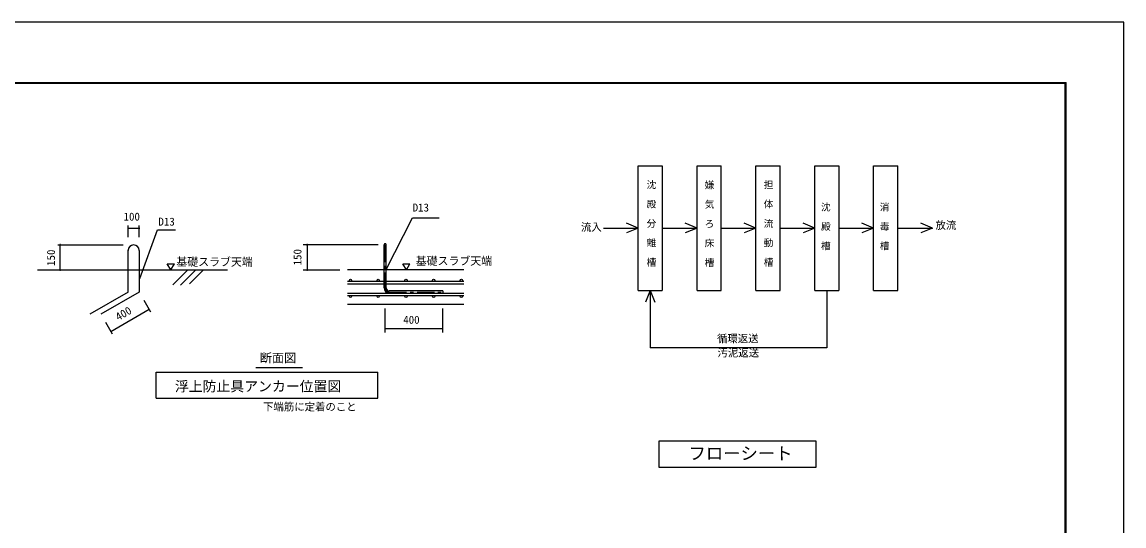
# Model space of a CAD drawing. Units: millimetres, scale not verified. Extents: x -14850 to 14850, y -10500 to 10500.
# Drawn here: x -1049 to 14850, y 3224 to 10500 of the extents above; entities that cross this region are included whole.
import ezdxf
from ezdxf.enums import TextEntityAlignment as Align

# ---------------------------------------------------------------- set-up
doc = ezdxf.new("R2010")
doc.units = ezdxf.units.MM
doc.header["$LTSCALE"] = 50
doc.linetypes.add('CHAIN1', pattern=[8, 5, -1, 1, -1])
for name, color, linetype, lineweight in [('0-0_機器', 3, 'Continuous', 25), ('0-4_文字', 5, 'Continuous', 25), ('0-7_図面枠', 7, 'Continuous', 25), ('0-8_Axis_waku', 7, 'Continuous', 25)]:
    doc.layers.add(name, color=color, linetype=linetype, lineweight=lineweight)
doc.styles.add('@ＭＳ ゴシック', font='')
doc.styles.add('ＭＳ ゴシック', font='')
doc.styles.get('@ＭＳ ゴシック').set_extended_font_data('@MS Gothic')
doc.styles.get('ＭＳ ゴシック').set_extended_font_data('MS Gothic')

msp = doc.modelspace()

# ---------------------------------------------------------------- linework, layer by layer
at = {"layer": '0-0_機器', "color": 7}
for p, q in [((7840.01, 8425.26), (8187.88, 8425.26)), ((7840.01, 6625.25), (7840.01, 8425.26)), ((8190, 6625.25), (8190, 8425.26)), ((8690, 6625.25), (8690, 8425.26)), ((8690, 8425.26), (9039.99, 8425.26)), ((9539.99, 8425.26), (9887.85, 8425.26)), ((9539.99, 6625.25), (9539.99, 8425.26)), ((9889.98, 6625.25), (9889.98, 8425.26)), ((10389.97, 8425.26), (10737.83, 8425.26)), ((10389.97, 6625.25), (10389.97, 8425.26)), ((10739.96, 6625.25), (10739.96, 8425.26)), ((11238.47, 8425.26), (11586.33, 8425.26)), ((11238.47, 6625.25), (11238.47, 8425.26)), ((11588.45, 6625.25), (11588.45, 8425.26)), ((7340.02, 7525.25), (7840.01, 7525.25)), ((7840.01, 7525.25), (7670.36, 7593.94)), ((7840.01, 7525.25), (7670.36, 7456.56)), ((8190, 7525.25), (8690, 7525.25)), ((8690, 7525.25), (8520.35, 7593.94)), ((8690, 7525.25), (8520.35, 7456.56)), ((9039.99, 7525.25), (9539.99, 7525.25)), ((9539.99, 7525.25), (9370.33, 7593.94)), ((9539.99, 7525.25), (9370.33, 7456.56)), ((9889.98, 7525.25), (10389.97, 7525.25)), ((10389.97, 7525.25), (10220.32, 7593.94)), ((10389.97, 7525.25), (10220.32, 7456.56)), ((10738.47, 7525.25), (11238.47, 7525.25)), ((11238.47, 7525.25), (11068.82, 7593.94)), ((11238.47, 7525.25), (11068.82, 7456.56)), ((11586.97, 7525.25), (12086.96, 7525.25)), ((12086.96, 7525.25), (11917.32, 7593.94)), ((12086.96, 7525.25), (11917.32, 7456.56)), ((7840.01, 6625.25), (8188.52, 6625.25)), ((8014.27, 6625.25), (7945.58, 6455.6)), ((8014.27, 6625.25), (8014.27, 5797.75)), ((8014.27, 6625.25), (8082.96, 6455.6)), ((9539.99, 6625.25), (9888.49, 6625.25)), ((10389.97, 6625.25), (10738.47, 6625.25)), ((11238.47, 6625.25), (11586.97, 6625.25)), ((8139.17, 4446.16), (8139.17, 4070.36)), ((10411.04, 4446.16), (8139.17, 4446.16)), ((10411.04, 4070.36), (10411.04, 4446.16)), ((8139.17, 4070.36), (10411.04, 4070.36))]:
    msp.add_line(p, q, dxfattribs=at)
for points in [[(8690, 6625.25), (9039.99, 6625.25), (9039.99, 8425.26)], [(10564.22, 6625.25), (10564.22, 5797.75), (8014.27, 5797.75)]]:
    msp.add_lwpolyline(points, dxfattribs=at)
at = {"layer": '0-4_文字'}
for p, q in [((481.48, 7519.65), (475.83, 7519.65)), ((481.48, 7525.65), (477.02, 7525.65)), ((485.94, 7525.65), (481.48, 7525.65)), ((487.13, 7519.65), (481.48, 7519.65)), ((641.48, 7519.65), (635.84, 7519.65)), ((641.48, 7525.65), (637.02, 7525.65)), ((645.94, 7525.65), (641.48, 7525.65)), ((647.13, 7519.65), (641.48, 7519.65)), ((-498.26, 7279.36), (-503.91, 7279.36)), ((-498.26, 7285.36), (-502.72, 7285.36)), ((-493.8, 7285.36), (-498.26, 7285.36)), ((-492.61, 7279.36), (-498.26, 7279.36)), ((3065.99, 7279.36), (3060.35, 7279.36)), ((3065.99, 7285.36), (3061.54, 7285.36)), ((3070.46, 7285.36), (3065.99, 7285.36)), ((3071.64, 7279.36), (3065.99, 7279.36)), ((-498.26, 6919.33), (-503.91, 6919.33)), ((-498.26, 6925.33), (-502.72, 6925.33)), ((-493.8, 6925.33), (-498.26, 6925.33)), ((-492.61, 6919.33), (-498.26, 6919.33)), ((3065.99, 6919.33), (3060.35, 6919.33)), ((3065.99, 6925.33), (3061.54, 6925.33)), ((3070.46, 6925.33), (3065.99, 6925.33)), ((3071.64, 6919.33), (3065.99, 6919.33))]:
    msp.add_line(p, q, dxfattribs=at)
at = {"layer": '0-4_文字', "color": 2}
for p, q in [((481.48, 7394.5), (481.48, 7561.65)), ((481.48, 7521.65), (641.48, 7521.65)), ((641.48, 7394.5), (641.48, 7561.65)), ((-529.89, 7281.36), (412.44, 7281.36)), ((-498.26, 6921.33), (-498.26, 7281.36)), ((4090.43, 7281.36), (3005.99, 7281.36)), ((3065.99, 7281.36), (3065.99, 6921.33)), ((-529.89, 6921.33), (-254.47, 6921.33)), ((3005.99, 6921.33), (3536.29, 6921.33)), ((5323.39, 6921.33), (3649.06, 6921.33)), ((708.65, 6484.99), (805.19, 6317.78)), ((5323.39, 6421.33), (3649.06, 6421.33)), ((4190.07, 6015.53), (4190.07, 6363.4)), ((5021.44, 6015.53), (5021.44, 6363.4)), ((230.37, 6032.1), (785.19, 6352.42)), ((153.83, 6164.67), (250.37, 5997.46)), ((4190.07, 6075.53), (5021.44, 6075.53))]:
    msp.add_line(p, q, dxfattribs=at)
at = {"layer": '0-4_文字', "color": 3}
for p, q in [((649.03, 6796.25), (906.18, 7501.39)), ((906.18, 7501.39), (1163.33, 7501.39)), ((481.48, 6601.33), (481.48, 7208.63)), ((641.48, 7201.36), (641.48, 6601.33)), ((4174.07, 6661.33), (4174.07, 7281.2)), ((4206.07, 6661.33), (4206.07, 7281.2)), ((1097.87, 6921.33), (1149.25, 7010.32)), ((4496.49, 6921.33), (4547.86, 7010.32)), ((-825.99, 6921.33), (1917.18, 6921.33)), ((1344.18, 6921.33), (1128.72, 6705.88)), ((1457.31, 6921.33), (1237.35, 6701.38)), ((1570.45, 6921.33), (1368.31, 6719.19)), ((5323.39, 6753.33), (3649.06, 6753.33)), ((3649.06, 6721.33), (5323.39, 6721.33)), ((481.48, 6601.33), (-72.75, 6281.35)), ((641.48, 6601.33), (86.66, 6281.01)), ((3649.06, 6585.33), (5323.39, 6585.33)), ((3649.06, 6553.33), (5323.39, 6553.33)), ((5021.44, 6617.33), (4250.07, 6617.33)), ((4250.07, 6585.33), (5323.39, 6585.33)), ((5021.44, 6617.33), (5021.44, 6585.33)), ((885.07, 5442.63), (4085.07, 5442.63)), ((885.07, 5067.63), (885.07, 5442.63)), ((2322.61, 5512.42), (2998.62, 5512.42)), ((4085.07, 5067.63), (4085.07, 5442.63)), ((885.07, 5067.63), (4085.07, 5067.63))]:
    msp.add_line(p, q, dxfattribs=at)
at = {"layer": '0-4_文字', "color": 3, "linetype": 'CHAIN1'}
for p, q in [((4190.07, 7281.2), (4190.07, 6661.33)), ((4250.07, 6601.33), (5021.44, 6601.33))]:
    msp.add_line(p, q, dxfattribs=at)
at = {"layer": '0-4_文字', "color": 3}
for points in [[(4200.19, 6916.82), (4585.91, 7674.53), (4971.64, 7674.53)], [(1097.87, 6921.33), (1046.5, 7010.32), (1149.25, 7010.32)], [(4496.49, 6921.33), (4445.11, 7010.32), (4547.86, 7010.32)]]:
    msp.add_lwpolyline(points, dxfattribs=at)
at = {"layer": '0-4_文字'}
for points in [[(481.48, 7527.65), (480.73, 7527.6), (479.99, 7527.46), (479.27, 7527.22), (478.59, 7526.9), (477.95, 7526.5), (477.37, 7526.02), (476.86, 7525.47), (476.42, 7524.86), (476.05, 7524.2), (475.77, 7523.5), (475.59, 7522.77), (475.49, 7522.02), (475.48, 7521.65), (481.48, 7521.65)], [(475.48, 7521.65), (475.53, 7520.89), (475.67, 7520.15), (475.9, 7519.44), (476.22, 7518.76), (476.63, 7518.12), (477.11, 7517.54), (477.66, 7517.02), (478.27, 7516.58), (478.93, 7516.22), (479.63, 7515.94), (480.36, 7515.75), (481.1, 7515.66), (481.48, 7515.65), (481.48, 7521.65)], [(487.48, 7521.65), (487.43, 7522.4), (487.29, 7523.14), (487.06, 7523.85), (486.74, 7524.54), (486.34, 7525.17), (485.85, 7525.75), (485.31, 7526.27), (484.7, 7526.71), (484.04, 7527.07), (483.34, 7527.35), (482.61, 7527.54), (481.86, 7527.63), (481.48, 7527.65), (481.48, 7521.65)], [(481.48, 7515.65), (482.23, 7515.69), (482.97, 7515.83), (483.69, 7516.07), (484.37, 7516.39), (485.01, 7516.79), (485.59, 7517.27), (486.1, 7517.82), (486.55, 7518.43), (486.91, 7519.09), (487.19, 7519.79), (487.37, 7520.52), (487.47, 7521.27), (487.48, 7521.65), (481.48, 7521.65)], [(641.48, 7527.65), (640.73, 7527.6), (639.99, 7527.46), (639.27, 7527.22), (638.59, 7526.9), (637.96, 7526.5), (637.37, 7526.02), (636.86, 7525.47), (636.42, 7524.86), (636.05, 7524.2), (635.78, 7523.5), (635.59, 7522.77), (635.49, 7522.02), (635.48, 7521.65), (641.48, 7521.65)], [(635.48, 7521.65), (635.53, 7520.89), (635.67, 7520.15), (635.9, 7519.44), (636.22, 7518.76), (636.63, 7518.12), (637.11, 7517.54), (637.66, 7517.02), (638.27, 7516.58), (638.93, 7516.22), (639.63, 7515.94), (640.36, 7515.75), (641.1, 7515.66), (641.48, 7515.65), (641.48, 7521.65)], [(647.48, 7521.65), (647.43, 7522.4), (647.29, 7523.14), (647.06, 7523.85), (646.74, 7524.54), (646.34, 7525.17), (645.86, 7525.75), (645.31, 7526.27), (644.7, 7526.71), (644.04, 7527.07), (643.34, 7527.35), (642.61, 7527.54), (641.86, 7527.63), (641.48, 7527.65), (641.48, 7521.65)], [(641.48, 7515.65), (642.23, 7515.69), (642.97, 7515.83), (643.69, 7516.07), (644.37, 7516.39), (645.01, 7516.79), (645.59, 7517.27), (646.1, 7517.82), (646.55, 7518.43), (646.91, 7519.09), (647.19, 7519.79), (647.38, 7520.52), (647.47, 7521.27), (647.48, 7521.65), (641.48, 7521.65)], [(-498.26, 7287.36), (-499.01, 7287.31), (-499.75, 7287.17), (-500.47, 7286.94), (-501.15, 7286.62), (-501.79, 7286.21), (-502.37, 7285.73), (-502.88, 7285.18), (-503.33, 7284.57), (-503.69, 7283.91), (-503.97, 7283.21), (-504.15, 7282.48), (-504.25, 7281.74), (-504.26, 7281.36), (-498.26, 7281.36)], [(-504.26, 7281.36), (-504.21, 7280.61), (-504.07, 7279.87), (-503.84, 7279.15), (-503.52, 7278.47), (-503.11, 7277.83), (-502.63, 7277.25), (-502.09, 7276.74), (-501.48, 7276.29), (-500.82, 7275.93), (-500.11, 7275.65), (-499.39, 7275.47), (-498.64, 7275.37), (-498.26, 7275.36), (-498.26, 7281.36)], [(-492.26, 7281.36), (-492.31, 7282.11), (-492.45, 7282.85), (-492.68, 7283.57), (-493, 7284.25), (-493.41, 7284.89), (-493.89, 7285.47), (-494.44, 7285.98), (-495.05, 7286.43), (-495.71, 7286.79), (-496.41, 7287.07), (-497.14, 7287.25), (-497.88, 7287.35), (-498.26, 7287.36), (-498.26, 7281.36)], [(-498.26, 7275.36), (-497.51, 7275.41), (-496.77, 7275.55), (-496.05, 7275.78), (-495.37, 7276.1), (-494.73, 7276.51), (-494.15, 7276.99), (-493.64, 7277.53), (-493.19, 7278.14), (-492.83, 7278.8), (-492.55, 7279.51), (-492.37, 7280.24), (-492.27, 7280.98), (-492.26, 7281.36), (-498.26, 7281.36)], [(3065.99, 7287.36), (3065.24, 7287.31), (3064.5, 7287.17), (3063.79, 7286.94), (3063.1, 7286.62), (3062.47, 7286.21), (3061.89, 7285.73), (3061.37, 7285.18), (3060.93, 7284.57), (3060.56, 7283.91), (3060.29, 7283.21), (3060.1, 7282.48), (3060.01, 7281.74), (3059.99, 7281.36), (3065.99, 7281.36)], [(3059.99, 7281.36), (3060.04, 7280.61), (3060.18, 7279.87), (3060.42, 7279.15), (3060.74, 7278.47), (3061.14, 7277.83), (3061.62, 7277.25), (3062.17, 7276.74), (3062.78, 7276.29), (3063.44, 7275.93), (3064.14, 7275.65), (3064.87, 7275.47), (3065.62, 7275.37), (3065.99, 7275.36), (3065.99, 7281.36)], [(3071.99, 7281.36), (3071.95, 7282.11), (3071.81, 7282.85), (3071.57, 7283.57), (3071.25, 7284.25), (3070.85, 7284.89), (3070.37, 7285.47), (3069.82, 7285.98), (3069.21, 7286.43), (3068.55, 7286.79), (3067.85, 7287.07), (3067.12, 7287.25), (3066.37, 7287.35), (3065.99, 7287.36), (3065.99, 7281.36)], [(3065.99, 7275.36), (3066.75, 7275.41), (3067.49, 7275.55), (3068.2, 7275.78), (3068.88, 7276.1), (3069.52, 7276.51), (3070.1, 7276.99), (3070.62, 7277.53), (3071.06, 7278.14), (3071.42, 7278.8), (3071.7, 7279.51), (3071.89, 7280.24), (3071.98, 7280.98), (3071.99, 7281.36), (3065.99, 7281.36)], [(-498.26, 6927.33), (-499.01, 6927.29), (-499.75, 6927.15), (-500.47, 6926.91), (-501.15, 6926.59), (-501.79, 6926.19), (-502.37, 6925.71), (-502.88, 6925.16), (-503.33, 6924.55), (-503.69, 6923.89), (-503.97, 6923.19), (-504.15, 6922.46), (-504.25, 6921.71), (-504.26, 6921.33), (-498.26, 6921.33)], [(-504.26, 6921.33), (-504.21, 6920.58), (-504.07, 6919.84), (-503.84, 6919.12), (-503.52, 6918.44), (-503.11, 6917.81), (-502.63, 6917.23), (-502.09, 6916.71), (-501.48, 6916.27), (-500.82, 6915.9), (-500.11, 6915.63), (-499.39, 6915.44), (-498.64, 6915.35), (-498.26, 6915.33), (-498.26, 6921.33)], [(-492.26, 6921.33), (-492.31, 6922.09), (-492.45, 6922.83), (-492.68, 6923.54), (-493, 6924.22), (-493.41, 6924.86), (-493.89, 6925.44), (-494.44, 6925.96), (-495.05, 6926.4), (-495.71, 6926.76), (-496.41, 6927.04), (-497.14, 6927.23), (-497.88, 6927.32), (-498.26, 6927.33), (-498.26, 6921.33)], [(-498.26, 6915.33), (-497.51, 6915.38), (-496.77, 6915.52), (-496.05, 6915.75), (-495.37, 6916.08), (-494.73, 6916.48), (-494.15, 6916.96), (-493.64, 6917.51), (-493.19, 6918.12), (-492.83, 6918.78), (-492.55, 6919.48), (-492.37, 6920.21), (-492.27, 6920.96), (-492.26, 6921.33), (-498.26, 6921.33)], [(3065.99, 6927.33), (3065.24, 6927.29), (3064.5, 6927.15), (3063.79, 6926.91), (3063.1, 6926.59), (3062.47, 6926.19), (3061.89, 6925.71), (3061.37, 6925.16), (3060.93, 6924.55), (3060.56, 6923.89), (3060.29, 6923.19), (3060.1, 6922.46), (3060.01, 6921.71), (3059.99, 6921.33), (3065.99, 6921.33)], [(3059.99, 6921.33), (3060.04, 6920.58), (3060.18, 6919.84), (3060.42, 6919.12), (3060.74, 6918.44), (3061.14, 6917.81), (3061.62, 6917.23), (3062.17, 6916.71), (3062.78, 6916.27), (3063.44, 6915.9), (3064.14, 6915.63), (3064.87, 6915.44), (3065.62, 6915.35), (3065.99, 6915.33), (3065.99, 6921.33)], [(3071.99, 6921.33), (3071.95, 6922.09), (3071.81, 6922.83), (3071.57, 6923.54), (3071.25, 6924.22), (3070.85, 6924.86), (3070.37, 6925.44), (3069.82, 6925.96), (3069.21, 6926.4), (3068.55, 6926.76), (3067.85, 6927.04), (3067.12, 6927.23), (3066.37, 6927.32), (3065.99, 6927.33), (3065.99, 6921.33)], [(3065.99, 6915.33), (3066.75, 6915.38), (3067.49, 6915.52), (3068.2, 6915.75), (3068.88, 6916.08), (3069.52, 6916.48), (3070.1, 6916.96), (3070.62, 6917.51), (3071.06, 6918.12), (3071.42, 6918.78), (3071.7, 6919.48), (3071.89, 6920.21), (3071.98, 6920.96), (3071.99, 6921.33), (3065.99, 6921.33)]]:
    msp.add_lwpolyline(points, close=True, dxfattribs=at)
at = {"layer": '0-4_文字', "color": 3}
for centre in [(3690.07, 6769.33), (4090.07, 6769.33), (4490.07, 6769.33), (4890.07, 6769.33), (5290.07, 6769.33), (3690.07, 6537.33), (4090.07, 6537.33), (4490.07, 6537.33), (4890.07, 6537.33), (5290.07, 6537.33)]:
    msp.add_circle(centre, 16, dxfattribs=at)
for centre, radius, start, end in [((561.48, 7201.36), 80, 0, 180), ((4190.07, 7281.36), 16, 359.4274, 180), ((4250.07, 6661.33), 76, 180, 270), ((4250.07, 6661.33), 44, 180, 270)]:
    msp.add_arc(centre, radius, start, end, dxfattribs=at)
at = {"layer": '0-4_文字', "color": 3, "linetype": 'CHAIN1'}
msp.add_arc((4250.07, 6661.33), 60, 180, 270, dxfattribs=at)
at = {"layer": '0-7_図面枠'}
msp.add_lwpolyline([(-14850, -10500), (14850, -10500), (14850, 10500), (-14850, 10500)], close=True, dxfattribs=at)
at = {"layer": '0-8_Axis_waku'}
for p, q in [((-12964, 9629), (14014, 9629)), ((-12963, 9628), (14013, 9628)), ((-12962, 9627), (14012, 9627)), ((-12961, 9626), (14011, 9626)), ((-12960, 9625), (14010, 9625)), ((-12959, 9624), (14009, 9624)), ((-12958, 9623), (14008, 9623)), ((-12957, 9622), (14007, 9622)), ((-12956, 9621), (14006, 9621)), ((-12955, 9620), (14005, 9620)), ((-12954, 9619), (14004, 9619)), ((-12953, 9618), (14003, 9618)), ((-12952, 9617), (14002, 9617)), ((-12951, 9616), (14001, 9616)), ((-12950, 9615), (14000, 9615)), ((14000, -9665), (14000, 9615)), ((14001, -9666.01), (14001, 9616)), ((14002, -9667.01), (14002, 9617)), ((14003, -9668.01), (14003, 9618)), ((14004, -9669.01), (14004, 9619)), ((14005, -9670.01), (14005, 9620)), ((14006, -9671.01), (14006, 9621)), ((14007, -9672.01), (14007, 9622)), ((14008, -9673.01), (14008, 9623)), ((14009, -9674.01), (14009, 9624)), ((14010, -9675.01), (14010, 9625)), ((14011, -9676.01), (14011, 9626)), ((14012, -9677.01), (14012, 9627)), ((14013, -9678.01), (14013, 9628)), ((14014, -9679.01), (14014, 9629))]:
    msp.add_line(p, q, dxfattribs=at)

# ---------------------------------------------------------------- texts
at = {"layer": '0-0_機器', "color": 4}
for s, height, rotation, style, p in [('沈\u3000殿\u3000分\u3000離\u3000槽', 100, 270, '@ＭＳ ゴシック', (7949.1, 8223.9)), ('嫌\u3000気\u3000ろ\u3000床\u3000槽', 100, 270, '@ＭＳ ゴシック', (8786.91, 8219.85)), ('担\u3000体\u3000流\u3000動\u3000槽', 100, 270, '@ＭＳ ゴシック', (9639.02, 8223.9)), ('沈\u3000殿\u3000槽', 100, 270, '@ＭＳ ゴシック', (10465.48, 7900.25)), ('消\u3000毒\u3000槽', 100, 270, '@ＭＳ ゴシック', (11313.97, 7900.25)), ('放流', 110, 0.001, 'ＭＳ ゴシック', (12130.65, 7478.06))]:
    msp.add_text(s, height=height, rotation=rotation, dxfattribs=dict(at, style=style)).set_placement(p, align=Align.BOTTOM_LEFT)
at = {"layer": '0-0_機器', "color": 4, "style": 'ＭＳ ゴシック'}
for s, height, p in [('流入', 110, (7015.01, 7450.25)), ('循環返送', 110, (8978.28, 5841.51)), ('汚泥返送', 110, (8985.12, 5636.31)), ('フローシート', 183.3, (8568.09, 4125.76))]:
    msp.add_text(s, height=height, dxfattribs=at).set_placement(p, align=Align.BOTTOM_LEFT)
at = {"layer": '0-4_文字', "color": 4, "style": 'ＭＳ ゴシック'}
for s, height, p in [('D13', 115.5, (4587.18, 7729.12)), ('100', 115.5, (416.23, 7597.83)), ('D13', 115.5, (919.66, 7525.27)), ('基礎スラブ天端', 115.5, (1178.18, 6944.27)), ('基礎スラブ天端', 115.5, (4631.8, 6957.72)), ('400', 115.5, (4451.62, 6108.6)), ('断面図', 128.4, (2382.05, 5548.9)), ('浮上防止具アンカー位置図', 146.6, (1156.72, 5122.71)), ('下端筋に定着のこと', 110, (2428.47, 4856.15))]:
    msp.add_text(s, height=height, dxfattribs=at).set_placement(p, align=Align.BOTTOM_LEFT)
for s, rotation, p in [('150', 90, (-538.85, 6978.67)), ('150', 90, (3017.42, 6986.42)), ('400', 30, (359.03, 6152.36))]:
    msp.add_text(s, height=115.5, rotation=rotation, dxfattribs=at).set_placement(p, align=Align.BOTTOM_LEFT)

doc.saveas('drawing.dxf')
